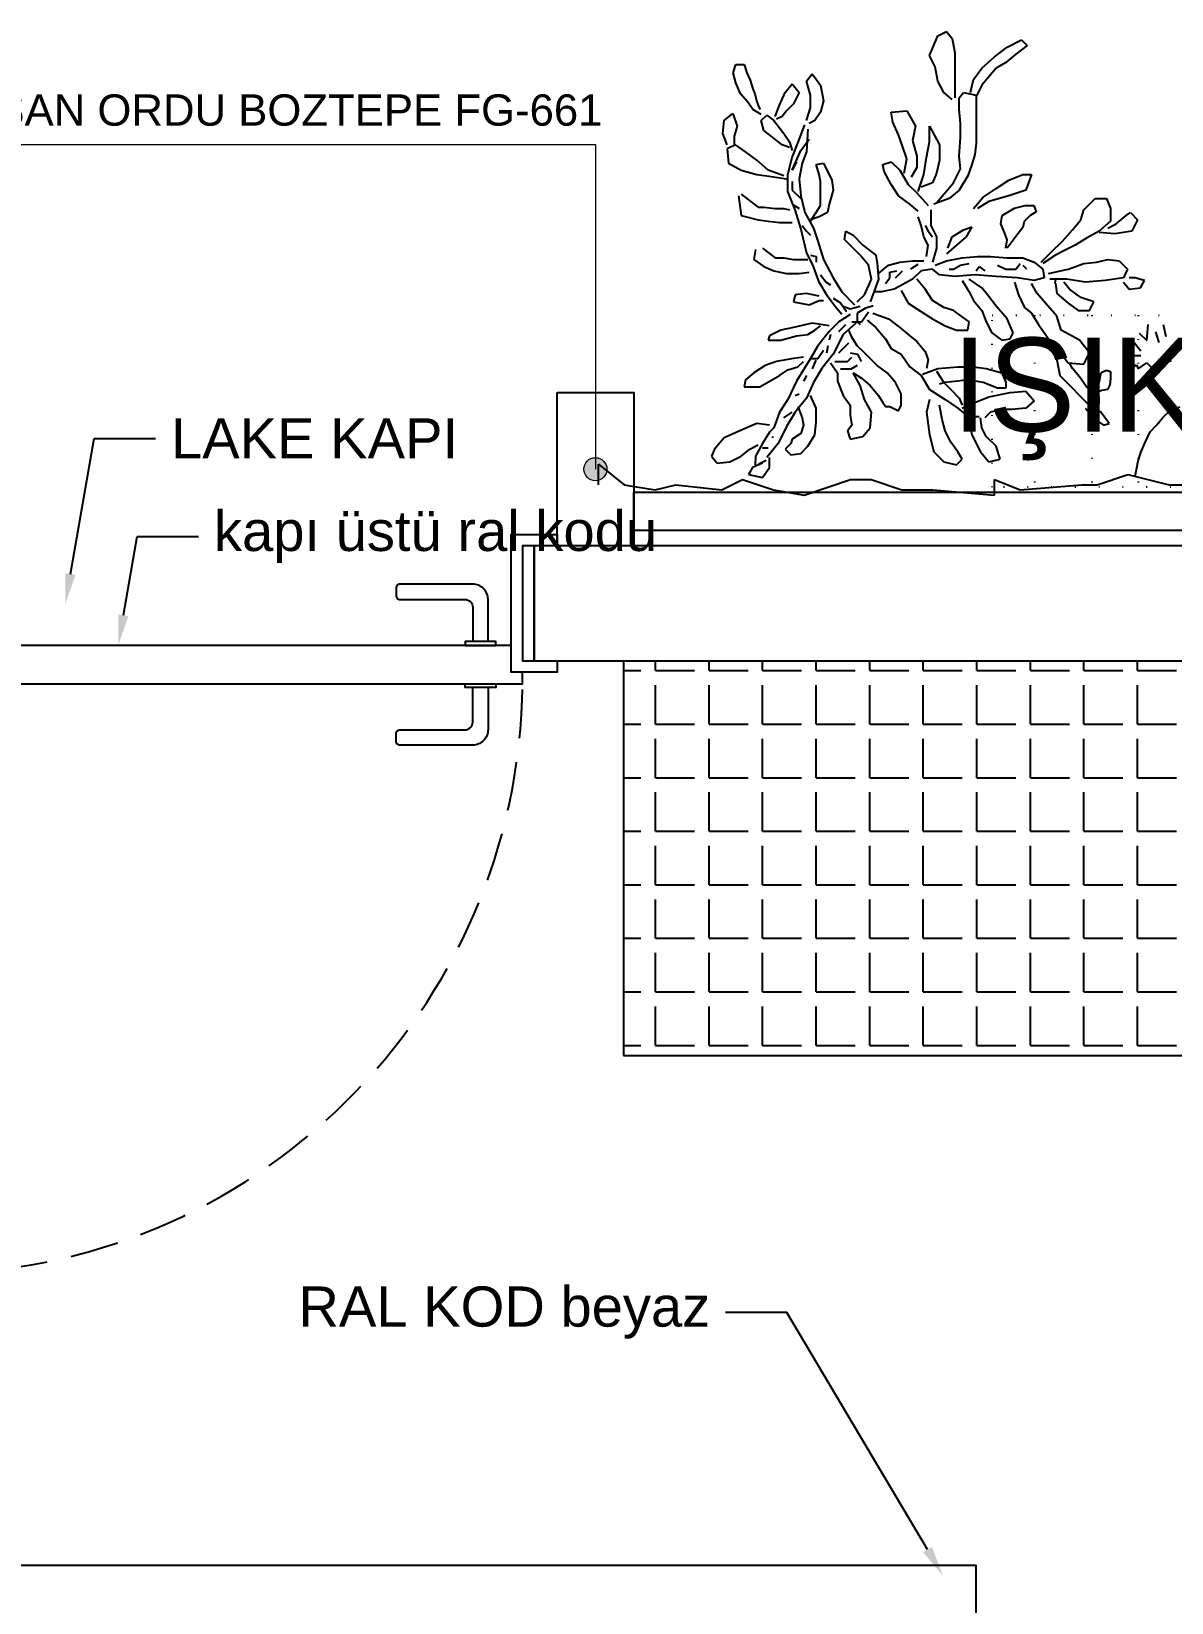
# Model space of a CAD drawing. Header units: millimetres. Extents: x 7687 to 15428, y -715 to 4028.
# Drawn here: x 9216.7 to 9365.4, y 403.4 to 608.4 of the extents above; entities that cross this region are included whole.
import ezdxf
from ezdxf import colors
from ezdxf.entities.mleader import LeaderData, LeaderLine
from ezdxf.math import Vec2, Vec3

# ---------------------------------------------------------------- set-up
doc = ezdxf.new("R2010")
doc.units = ezdxf.units.MM
for name, pattern in [('14.022_CEKIRDEKLER_SAFTLAR_+51.00$0$ACAD_ISO07W100', [3, 0, -3]), ('CONTINUA', [0]), ('ISU-A-FS-IFS-ARCH$0$DASHED2', [9.525, 6.35, -3.175])]:
    doc.linetypes.add(name, pattern=pattern)
for name, color, linetype in [('0-MOBIL', 3, 'CONTINUA'), ('_JLL.HATCH', 7, 'Continuous'), ('YAZI', 121, 'Continuous')]:
    doc.layers.add(name, color=color, linetype=linetype)
doc.layers.add('yazı', color=7, linetype='Continuous', lineweight=20)
doc.styles.add('ROMANC', font='arial.ttf')
doc.styles.get("Standard").update_dxf_attribs({"font": 'arial.ttf'})

# ---------------------------------------------------------------- blocks, each defined once
blk = doc.blocks.new('*U31')
at = {"linetype": 'ISU-A-FS-IFS-ARCH$0$DASHED2'}
blk.add_line((-0.75, 2.25), (-0.75, 80), dxfattribs=at)
for p, q in [((0, 2.25), (-1.5, 2.25)), ((-0.75, 3), (-0.75, 1.5)), ((-80, 0), (-80, -15)), ((0, 0), (0, -15))]:
    blk.add_line(p, q)
for points in [[(-74, 3.5), (-74, 9, -0.414214), (-72, 11), (-62.5, 11, -0.414214), (-62, 10.5), (-62, 9.5, -0.414214), (-62.5, 9), (-71, 9, 0.414214), (-72, 8), (-72, 3.5)], [(-74, -2.5), (-74, -8, 0.414214), (-72, -10), (-62.5, -10, 0.414214), (-62, -9.5), (-62, -8.5, 0.414214), (-62.5, -8), (-71, -8, -0.414214), (-72, -7), (-72, -2.5)]]:
    blk.add_lwpolyline(points, format="xyb")
for points in [[(-1.5, 3), (-78.5, 3), (-78.5, 1.5), (-77, 1.5), (-77, -2), (-3, -2), (-3, 1.5), (-1.5, 1.5)], [(-75, 3), (-75, 3.5), (-71, 3.5), (-71, 3)], [(-83, -15), (-78.5, -15), (-78.5, 0), (-83, 0), (-83, 1.5), (-77, 1.5), (-77, -16.5), (-83, -16.5)], [(3, -16.5), (-3, -16.5), (-3, 1.5), (3, 1.5), (3, 0), (-1.5, 0), (-1.5, -15), (3, -15)], [(-75, -2), (-75, -2.5), (-71, -2.5), (-71, -2)]]:
    blk.add_lwpolyline(points, close=True)
blk.add_circle((-0.75, 2.25), 0.6)
blk.add_arc((-0.75, 2.25), 77.75, 90, 179.4473, dxfattribs=at)
blk = doc.blocks.new('fdgfff')
at = {"color": 67, "true_color": 0x727430}
for p, q in [((50510.8731, 5720.984), (50510.8837, 5721.008)), ((50510.8837, 5721.008), (50510.8997, 5721.016)), ((50510.8997, 5721.016), (50510.9103, 5721.0026)), ((50510.9103, 5721.0026), (50510.9156, 5720.976)), ((50511.014, 5720.9867), (50511.0406, 5721)), ((50511.0406, 5721), (50511.0513, 5720.9893)), ((50510.8678, 5720.9707), (50510.8731, 5720.984)), ((50510.8784, 5720.9494), (50510.8678, 5720.9707)), ((50510.9156, 5720.976), (50510.9156, 5720.9574)), ((50510.9662, 5720.9468), (50510.9901, 5720.968)), ((50510.9901, 5720.968), (50511.014, 5720.9867)), ((50511.03, 5720.9734), (50511.0114, 5720.9574)), ((50511.0513, 5720.9893), (50511.03, 5720.9734)), ((50510.499, 5720.9379), (50510.5036, 5720.9539)), ((50510.5036, 5720.9196), (50510.499, 5720.9379)), ((50510.5036, 5720.9539), (50510.5196, 5720.9539)), ((50510.5196, 5720.9539), (50510.5242, 5720.9379)), ((50510.5242, 5720.9379), (50510.531, 5720.9242)), ((50510.8837, 5720.9228), (50510.8784, 5720.9494)), ((50510.9156, 5720.9574), (50510.9156, 5720.9361)), ((50510.9502, 5720.9255), (50510.9662, 5720.9468)), ((50510.9928, 5720.9468), (50510.9795, 5720.9308)), ((50511.0114, 5720.9574), (50510.9928, 5720.9468)), ((50510.5127, 5720.899), (50510.5036, 5720.9196)), ((50510.531, 5720.9242), (50510.5356, 5720.9081)), ((50510.5356, 5720.9081), (50510.5402, 5720.8967)), ((50510.5965, 5720.9015), (50510.6098, 5720.9175)), ((50510.6098, 5720.9175), (50510.6231, 5720.9015)), ((50510.6364, 5720.9228), (50510.647, 5720.9361)), ((50510.6443, 5720.8962), (50510.6364, 5720.9228)), ((50510.647, 5720.9361), (50510.663, 5720.9148)), ((50510.663, 5720.9148), (50510.6683, 5720.8855)), ((50510.8944, 5720.9015), (50510.8837, 5720.9228)), ((50510.9156, 5720.9361), (50510.9156, 5720.9122)), ((50510.9156, 5720.9122), (50510.9156, 5720.8909)), ((50510.9449, 5720.9015), (50510.9502, 5720.9255)), ((50510.9662, 5720.9148), (50510.9555, 5720.8935)), ((50510.9795, 5720.9308), (50510.9662, 5720.9148)), ((50510.5265, 5720.883), (50510.5127, 5720.899)), ((50510.5356, 5720.8692), (50510.5265, 5720.883)), ((50510.5402, 5720.8967), (50510.5425, 5720.8853)), ((50510.5425, 5720.8853), (50510.547, 5720.8738)), ((50510.5778, 5720.8563), (50510.5858, 5720.8776)), ((50510.5858, 5720.8776), (50510.5965, 5720.9015)), ((50510.6124, 5720.8802), (50510.5991, 5720.8669)), ((50510.6231, 5720.9015), (50510.6124, 5720.8802)), ((50510.6443, 5720.8722), (50510.6443, 5720.8962)), ((50510.6683, 5720.8855), (50510.663, 5720.8642)), ((50510.9103, 5720.8882), (50510.8944, 5720.9015)), ((50510.9236, 5720.8909), (50510.9316, 5720.9015)), ((50510.9236, 5720.8696), (50510.9236, 5720.8909)), ((50510.9316, 5720.9015), (50510.9555, 5720.8962)), ((50510.9555, 5720.8962), (50510.9555, 5720.8696)), ((50510.4794, 5720.8243), (50510.4821, 5720.8483)), ((50510.4821, 5720.8483), (50510.498, 5720.8616)), ((50510.498, 5720.8616), (50510.506, 5720.8376)), ((50510.5516, 5720.8601), (50510.5356, 5720.8692)), ((50510.547, 5720.8738), (50510.5493, 5720.8692)), ((50510.5512, 5720.8483), (50510.5619, 5720.8589)), ((50510.5566, 5720.8296), (50510.5512, 5720.8483)), ((50510.5619, 5720.8589), (50510.5752, 5720.8483)), ((50510.5752, 5720.8483), (50510.5938, 5720.8243)), ((50510.5911, 5720.8563), (50510.5805, 5720.8509)), ((50510.5991, 5720.8669), (50510.5911, 5720.8563)), ((50510.6364, 5720.8483), (50510.6443, 5720.8722)), ((50510.6523, 5720.8483), (50510.6417, 5720.843)), ((50510.663, 5720.8642), (50510.6523, 5720.8483)), ((50510.7959, 5720.8642), (50510.8252, 5720.8669)), ((50510.7986, 5720.8456), (50510.7959, 5720.8642)), ((50510.8252, 5720.8669), (50510.8412, 5720.8376)), ((50510.9263, 5720.843), (50510.9236, 5720.8696)), ((50510.9555, 5720.8696), (50510.9555, 5720.8403)), ((50510.4874, 5720.803), (50510.4794, 5720.8243)), ((50510.506, 5720.8376), (50510.5007, 5720.819)), ((50510.5007, 5720.819), (50510.5007, 5720.803)), ((50510.5699, 5720.819), (50510.5566, 5720.8296)), ((50510.5911, 5720.803), (50510.5699, 5720.819)), ((50510.5938, 5720.8243), (50510.6044, 5720.8084)), ((50510.6204, 5720.8057), (50510.6337, 5720.8403)), ((50510.639, 5720.8323), (50510.6364, 5720.7897)), ((50510.8092, 5720.8217), (50510.7986, 5720.8456)), ((50510.8172, 5720.8004), (50510.8092, 5720.8217)), ((50510.8412, 5720.8376), (50510.8358, 5720.811)), ((50510.8678, 5720.8376), (50510.8864, 5720.803)), ((50510.8678, 5720.8084), (50510.8678, 5720.8376)), ((50510.9263, 5720.8163), (50510.9263, 5720.843)), ((50510.9555, 5720.8403), (50510.9555, 5720.8057)), ((50510.5034, 5720.803), (50510.4874, 5720.795)), ((50510.4874, 5720.795), (50510.4901, 5720.7684)), ((50510.522, 5720.7897), (50510.5034, 5720.803)), ((50510.5433, 5720.7738), (50510.522, 5720.7897)), ((50510.6044, 5720.7977), (50510.5911, 5720.803)), ((50510.6044, 5720.8084), (50510.6098, 5720.7924)), ((50510.6098, 5720.7791), (50510.6204, 5720.8057)), ((50510.6098, 5720.7551), (50510.6257, 5720.7924)), ((50510.6257, 5720.7924), (50510.6417, 5720.8137)), ((50510.6364, 5720.7897), (50510.6284, 5720.7684)), ((50510.8252, 5720.7764), (50510.8172, 5720.8004)), ((50510.8358, 5720.811), (50510.8438, 5720.7817)), ((50510.8624, 5720.7791), (50510.8678, 5720.8084)), ((50510.8864, 5720.803), (50510.8864, 5720.7738)), ((50510.9236, 5720.7817), (50510.9263, 5720.8163)), ((50510.9555, 5720.8057), (50510.9529, 5720.7844)), ((50510.4901, 5720.7684), (50510.514, 5720.7551)), ((50510.5645, 5720.7551), (50510.5433, 5720.7738)), ((50510.6018, 5720.7471), (50510.6098, 5720.7791)), ((50510.6177, 5720.7711), (50510.6098, 5720.7551)), ((50510.6284, 5720.7684), (50510.6231, 5720.7392)), ((50510.655, 5720.7658), (50510.6683, 5720.7684)), ((50510.6603, 5720.7471), (50510.655, 5720.7658)), ((50510.6683, 5720.7684), (50510.6842, 5720.7365)), ((50510.78, 5720.7658), (50510.7959, 5720.7711)), ((50510.7826, 5720.7525), (50510.78, 5720.7658)), ((50510.7959, 5720.7711), (50510.8119, 5720.7551)), ((50510.8199, 5720.7498), (50510.8252, 5720.7764)), ((50510.8438, 5720.7604), (50510.8332, 5720.7418)), ((50510.8438, 5720.7817), (50510.8438, 5720.7604)), ((50510.8571, 5720.7471), (50510.8624, 5720.7791)), ((50510.8864, 5720.7738), (50510.8811, 5720.7498)), ((50510.9263, 5720.7578), (50510.9236, 5720.7817)), ((50510.9475, 5720.7658), (50510.9396, 5720.7445)), ((50510.9529, 5720.7844), (50510.9475, 5720.7658)), ((50510.514, 5720.7551), (50510.5433, 5720.7471)), ((50510.5433, 5720.7471), (50510.5619, 5720.7445)), ((50510.5619, 5720.7445), (50510.5991, 5720.7392)), ((50510.5938, 5720.7445), (50510.5645, 5720.7551)), ((50510.6018, 5720.7152), (50510.6018, 5720.7471)), ((50510.6098, 5720.7338), (50510.6098, 5720.7179)), ((50510.6231, 5720.7392), (50510.6257, 5720.7072)), ((50510.663, 5720.7338), (50510.6603, 5720.7471)), ((50510.663, 5720.7046), (50510.663, 5720.7338)), ((50510.6842, 5720.7365), (50510.6869, 5720.7179)), ((50510.7959, 5720.7285), (50510.7826, 5720.7525)), ((50510.8119, 5720.7551), (50510.8279, 5720.7285)), ((50510.8465, 5720.7152), (50510.8571, 5720.7471)), ((50510.8731, 5720.7312), (50510.8518, 5720.7232)), ((50510.8811, 5720.7498), (50510.8731, 5720.7312)), ((50510.8944, 5720.7099), (50510.913, 5720.7312)), ((50510.913, 5720.7312), (50510.9263, 5720.7578)), ((50510.9396, 5720.7445), (50510.9236, 5720.7179)), ((50510.9928, 5720.7205), (50511.0167, 5720.7365)), ((50511.0167, 5720.7365), (50511.0433, 5720.7471)), ((50511.0433, 5720.7471), (50511.0593, 5720.7471)), ((50511.0593, 5720.7471), (50511.0486, 5720.7179)), ((50510.5087, 5720.7072), (50510.514, 5720.67)), ((50510.514, 5720.7099), (50510.5273, 5720.6992)), ((50510.6151, 5720.6806), (50510.6018, 5720.7152)), ((50510.6098, 5720.7179), (50510.6257, 5720.7019)), ((50510.6257, 5720.7072), (50510.6337, 5720.6753)), ((50510.663, 5720.6886), (50510.663, 5720.7046)), ((50510.6869, 5720.7179), (50510.6789, 5720.6912)), ((50510.8092, 5720.7072), (50510.7959, 5720.7285)), ((50510.8305, 5720.6912), (50510.8092, 5720.7072)), ((50510.8279, 5720.7285), (50510.8438, 5720.7125)), ((50510.8438, 5720.7125), (50510.8651, 5720.6886)), ((50510.905, 5720.7019), (50510.8757, 5720.6912)), ((50510.8811, 5720.6939), (50510.8944, 5720.7099)), ((50510.9236, 5720.7179), (50510.905, 5720.7019)), ((50510.9502, 5720.6833), (50510.9688, 5720.7046)), ((50510.9688, 5720.7046), (50510.9928, 5720.7205)), ((50511.0167, 5720.7072), (50510.9795, 5720.6966)), ((50511.0486, 5720.7179), (50511.0167, 5720.7072)), ((50511.1577, 5720.6806), (50511.1789, 5720.7019)), ((50511.1789, 5720.7019), (50511.2002, 5720.7019)), ((50511.2002, 5720.7019), (50511.2082, 5720.6833)), ((50510.5273, 5720.6992), (50510.5459, 5720.6859)), ((50510.5459, 5720.6859), (50510.5566, 5720.6859)), ((50510.5566, 5720.6859), (50510.5778, 5720.6833)), ((50510.5778, 5720.6833), (50510.5938, 5720.6833)), ((50510.5938, 5720.6833), (50510.6044, 5720.6806)), ((50510.6098, 5720.6912), (50510.6231, 5720.6833)), ((50510.6257, 5720.646), (50510.6151, 5720.6806)), ((50510.6337, 5720.6753), (50510.6497, 5720.646)), ((50510.6443, 5720.6593), (50510.663, 5720.6886)), ((50510.6763, 5720.6753), (50510.6603, 5720.6673)), ((50510.6789, 5720.6912), (50510.6763, 5720.6753)), ((50510.8465, 5720.6779), (50510.8305, 5720.6912)), ((50510.8704, 5720.6806), (50510.8704, 5720.6513)), ((50510.9795, 5720.6966), (50510.9582, 5720.6833)), ((50511.0043, 5720.6702), (50511.0272, 5720.6839)), ((50511.0272, 5720.6839), (50511.0478, 5720.6885)), ((50511.0478, 5720.6885), (50511.0638, 5720.6885)), ((50511.0684, 5720.6771), (50511.0569, 5720.6702)), ((50511.0638, 5720.6885), (50511.0684, 5720.6771)), ((50511.1523, 5720.662), (50511.1577, 5720.6806)), ((50511.2082, 5720.6833), (50511.2082, 5720.6593)), ((50511.2375, 5720.67), (50511.2454, 5720.6753)), ((50511.2454, 5720.6753), (50511.2587, 5720.662)), ((50510.514, 5720.67), (50510.5459, 5720.662)), ((50510.5459, 5720.662), (50510.5645, 5720.6593)), ((50510.5645, 5720.6593), (50510.5858, 5720.6566)), ((50510.5858, 5720.6566), (50510.6098, 5720.6566)), ((50510.6364, 5720.6008), (50510.6257, 5720.646)), ((50510.6284, 5720.6513), (50510.6364, 5720.6407)), ((50510.6603, 5720.6673), (50510.6443, 5720.662)), ((50510.6497, 5720.646), (50510.6576, 5720.622)), ((50510.8518, 5720.6513), (50510.8465, 5720.6673)), ((50510.8571, 5720.63), (50510.8518, 5720.6513)), ((50510.8598, 5720.6513), (50510.8651, 5720.6407)), ((50510.8704, 5720.6513), (50510.8811, 5720.63)), ((50510.9103, 5720.63), (50510.9316, 5720.6433)), ((50510.9316, 5720.6433), (50510.9475, 5720.6487)), ((50510.9475, 5720.6487), (50510.9369, 5720.63)), ((50511.0021, 5720.6542), (50511.0043, 5720.6702)), ((50511.0089, 5720.6382), (50511.0021, 5720.6542)), ((50511.0432, 5720.6473), (50511.0341, 5720.6359)), ((50511.0455, 5720.6587), (50511.0432, 5720.6473)), ((50511.0569, 5720.6702), (50511.0455, 5720.6587)), ((50511.1178, 5720.622), (50511.1364, 5720.6433)), ((50511.1364, 5720.6433), (50511.1523, 5720.662)), ((50511.2082, 5720.6593), (50511.1869, 5720.6407)), ((50511.2029, 5720.646), (50511.2188, 5720.654)), ((50511.2188, 5720.654), (50511.2375, 5720.67)), ((50511.2587, 5720.662), (50511.2481, 5720.6407)), ((50510.6364, 5720.6407), (50510.6443, 5720.6327)), ((50510.6576, 5720.622), (50510.6683, 5720.5874)), ((50510.7082, 5720.6247), (50510.7108, 5720.6407)), ((50510.7188, 5720.6141), (50510.7082, 5720.6247)), ((50510.7108, 5720.6407), (50510.7241, 5720.6327)), ((50510.7374, 5720.5954), (50510.7188, 5720.6141)), ((50510.7241, 5720.6327), (50510.7427, 5720.6141)), ((50510.7427, 5720.6141), (50510.7667, 5720.5954)), ((50510.8651, 5720.6141), (50510.8571, 5720.63)), ((50510.8624, 5720.5928), (50510.8651, 5720.6141)), ((50510.8651, 5720.6407), (50510.8731, 5720.63)), ((50510.8811, 5720.63), (50510.8811, 5720.6087)), ((50510.9183, 5720.6141), (50510.8997, 5720.5981)), ((50510.9023, 5720.6087), (50510.9103, 5720.63)), ((50510.9369, 5720.63), (50510.9183, 5720.6141)), ((50511.0135, 5720.6244), (50511.0089, 5720.6382)), ((50511.0112, 5720.6084), (50511.0135, 5720.6244)), ((50511.0341, 5720.6359), (50511.0135, 5720.6084)), ((50511.0965, 5720.6008), (50511.1178, 5720.622)), ((50511.1417, 5720.6141), (50511.1204, 5720.6034)), ((50511.163, 5720.6274), (50511.1417, 5720.6141)), ((50511.1869, 5720.6407), (50511.163, 5720.6274)), ((50511.2162, 5720.6354), (50511.1869, 5720.638)), ((50511.2481, 5720.6407), (50511.2162, 5720.6354)), ((50510.5406, 5720.6061), (50510.5379, 5720.5874)), ((50510.5379, 5720.5874), (50510.5566, 5720.5741)), ((50510.5539, 5720.6087), (50510.5778, 5720.5901)), ((50510.5778, 5720.5901), (50510.5938, 5720.5901)), ((50510.5938, 5720.5901), (50510.6124, 5720.5874)), ((50510.6124, 5720.5874), (50510.639, 5720.5874)), ((50510.6497, 5720.5741), (50510.6364, 5720.6008)), ((50510.6443, 5720.5954), (50510.655, 5720.5928)), ((50510.655, 5720.5928), (50510.655, 5720.5821)), ((50510.6683, 5720.5874), (50510.6869, 5720.5528)), ((50510.7534, 5720.5768), (50510.7374, 5720.5954)), ((50510.7667, 5720.5954), (50510.7693, 5720.5795)), ((50510.7906, 5720.5768), (50510.8119, 5720.5821)), ((50510.8119, 5720.5821), (50510.8358, 5720.5848)), ((50510.8358, 5720.5848), (50510.8571, 5720.5848)), ((50510.8811, 5720.6087), (50510.8731, 5720.5821)), ((50510.8784, 5720.5768), (50510.8997, 5720.5848)), ((50510.8997, 5720.5848), (50510.9289, 5720.5901)), ((50510.9289, 5720.5901), (50510.9582, 5720.5928)), ((50510.9582, 5720.5928), (50510.9821, 5720.5928)), ((50510.9821, 5720.5928), (50511.014, 5720.5901)), ((50511.014, 5720.5901), (50511.0433, 5720.5901)), ((50511.0433, 5720.5901), (50511.0646, 5720.5821)), ((50511.0646, 5720.5821), (50511.0805, 5720.5688)), ((50511.0779, 5720.5821), (50511.0965, 5720.6008)), ((50511.1045, 5720.5954), (50511.0805, 5720.5795)), ((50511.1204, 5720.6034), (50511.1045, 5720.5954)), ((50511.1577, 5720.5795), (50511.1816, 5720.5821)), ((50511.1816, 5720.5821), (50511.2029, 5720.5874)), ((50511.2029, 5720.5874), (50511.2242, 5720.5848)), ((50511.2242, 5720.5848), (50511.2401, 5720.5688)), ((50510.5566, 5720.5741), (50510.5752, 5720.5662)), ((50510.5752, 5720.5662), (50510.5991, 5720.5608)), ((50510.5991, 5720.5608), (50510.6231, 5720.5608)), ((50510.6231, 5720.5608), (50510.6417, 5720.5635)), ((50510.6603, 5720.5449), (50510.6497, 5720.5741)), ((50510.663, 5720.5582), (50510.6736, 5720.5449)), ((50510.6869, 5720.5528), (50510.7029, 5720.5262)), ((50510.7587, 5720.5502), (50510.7534, 5720.5768)), ((50510.7693, 5720.5795), (50510.772, 5720.5502)), ((50510.772, 5720.5608), (50510.7906, 5720.5768)), ((50510.7853, 5720.5422), (50510.7933, 5720.5528)), ((50510.7933, 5720.5635), (50510.8066, 5720.5662)), ((50510.7933, 5720.5528), (50510.7933, 5720.5635)), ((50510.8039, 5720.5528), (50510.8119, 5720.5608)), ((50510.8119, 5720.5608), (50510.8172, 5720.5662)), ((50510.8329, 5720.5695), (50510.8466, 5720.5787)), ((50510.8518, 5720.5662), (50510.8358, 5720.5502)), ((50510.8731, 5720.5688), (50510.8518, 5720.5662)), ((50510.8864, 5720.5582), (50510.8731, 5720.5688)), ((50510.9156, 5720.5555), (50510.8864, 5720.5582)), ((50510.905, 5720.5688), (50510.913, 5720.5688)), ((50510.913, 5720.5688), (50510.9263, 5720.5768)), ((50510.9529, 5720.5582), (50510.9156, 5720.5555)), ((50510.9263, 5720.5768), (50510.9422, 5720.5795)), ((50510.9928, 5720.5555), (50510.9529, 5720.5582)), ((50510.9555, 5720.5662), (50510.9608, 5720.5741)), ((50510.9608, 5720.5741), (50510.9715, 5720.5662)), ((50511.0327, 5720.5528), (50510.9928, 5720.5555)), ((50510.9954, 5720.5768), (50511.0114, 5720.5688)), ((50511.0114, 5720.5688), (50511.03, 5720.5688)), ((50511.03, 5720.5688), (50511.038, 5720.5795)), ((50511.0646, 5720.5475), (50511.0327, 5720.5528)), ((50511.0432, 5720.5764), (50511.0501, 5720.5695)), ((50511.0832, 5720.5528), (50511.0646, 5720.5475)), ((50511.0805, 5720.5688), (50511.0832, 5720.5528)), ((50511.0912, 5720.5608), (50511.1284, 5720.5688)), ((50511.1284, 5720.5688), (50511.1577, 5720.5795)), ((50511.2321, 5720.5528), (50511.1976, 5720.5475)), ((50511.2401, 5720.5688), (50511.2321, 5720.5528)), ((50511.2534, 5720.5528), (50511.2428, 5720.5528)), ((50511.272, 5720.5475), (50511.2534, 5720.5528)), ((50510.6364, 5720.5236), (50510.6151, 5720.5209)), ((50510.6603, 5720.5183), (50510.6364, 5720.5236)), ((50510.6763, 5720.5183), (50510.6603, 5720.5449)), ((50510.6736, 5720.5449), (50510.6816, 5720.5395)), ((50510.7029, 5720.5262), (50510.7268, 5720.5023)), ((50510.7454, 5720.5209), (50510.7587, 5720.5502)), ((50510.772, 5720.5502), (50510.7614, 5720.5209)), ((50510.7773, 5720.5262), (50510.764, 5720.5262)), ((50510.8013, 5720.5316), (50510.7773, 5720.5262)), ((50510.8119, 5720.5369), (50510.8013, 5720.5316)), ((50510.8358, 5720.5502), (50510.8119, 5720.5369)), ((50510.8146, 5720.5289), (50510.8279, 5720.5049)), ((50510.8598, 5720.5316), (50510.8438, 5720.5502)), ((50510.8731, 5720.5103), (50510.8598, 5720.5316)), ((50510.9289, 5720.5475), (50510.9422, 5720.5262)), ((50510.9662, 5720.5342), (50510.9422, 5720.5502)), ((50510.9422, 5720.5262), (50510.9502, 5720.5103)), ((50510.9768, 5720.5209), (50510.9662, 5720.5342)), ((50511.0273, 5720.5449), (50511.0353, 5720.5209)), ((50511.0699, 5720.5236), (50511.0593, 5720.5422)), ((50511.0859, 5720.5049), (50511.0699, 5720.5236)), ((50511.1258, 5720.5502), (50511.0938, 5720.5502)), ((50511.1037, 5720.5427), (50511.1051, 5720.5515)), ((50511.1045, 5720.5422), (50511.1071, 5720.5236)), ((50511.1071, 5720.5236), (50511.1284, 5720.5049)), ((50511.1311, 5720.5316), (50511.1204, 5720.5449)), ((50511.1603, 5720.5449), (50511.1258, 5720.5502)), ((50511.1523, 5720.5156), (50511.1311, 5720.5316)), ((50511.1976, 5720.5475), (50511.1603, 5720.5449)), ((50511.2321, 5720.5449), (50511.2428, 5720.5316)), ((50511.2428, 5720.5316), (50511.2641, 5720.5342)), ((50511.2641, 5720.5342), (50511.272, 5720.5475)), ((50510.6151, 5720.5209), (50510.6124, 5720.5076)), ((50510.6124, 5720.5076), (50510.6417, 5720.5023)), ((50510.6417, 5720.5023), (50510.6603, 5720.5103)), ((50510.6603, 5720.5103), (50510.6683, 5720.5103)), ((50510.6896, 5720.4996), (50510.6763, 5720.5183)), ((50510.6865, 5720.5146), (50510.7002, 5720.5055)), ((50510.7029, 5720.4837), (50510.6896, 5720.4996)), ((50510.7002, 5720.5055), (50510.7117, 5720.4894)), ((50510.7055, 5720.4996), (50510.7188, 5720.4943)), ((50510.7188, 5720.4943), (50510.7374, 5720.4996)), ((50510.7321, 5720.5076), (50510.7454, 5720.5209)), ((50510.7323, 5720.4872), (50510.7483, 5720.4963)), ((50510.7483, 5720.4963), (50510.762, 5720.5009)), ((50510.7614, 5720.5209), (50510.756, 5720.5076)), ((50510.8279, 5720.5049), (50510.8438, 5720.4943)), ((50510.8438, 5720.4943), (50510.8731, 5720.4757)), ((50510.8944, 5720.497), (50510.8731, 5720.5103)), ((50510.913, 5720.4916), (50510.8944, 5720.497)), ((50510.9502, 5720.5103), (50510.9662, 5720.4916)), ((50510.9928, 5720.4996), (50510.9768, 5720.5209)), ((50511.014, 5720.4757), (50510.9928, 5720.4996)), ((50511.0353, 5720.5209), (50511.046, 5720.497)), ((50511.046, 5720.497), (50511.0593, 5720.4863)), ((50511.1071, 5720.481), (50511.0859, 5720.5049)), ((50511.1284, 5720.5049), (50511.147, 5720.4916)), ((50511.1763, 5720.5076), (50511.1523, 5720.5156)), ((50511.1683, 5720.4916), (50511.1763, 5720.5076)), ((50510.647, 5720.4677), (50510.6124, 5720.4597)), ((50510.6789, 5720.4624), (50510.647, 5720.4677)), ((50510.6975, 5720.4703), (50510.6789, 5720.4517)), ((50510.7188, 5720.4837), (50510.6975, 5720.4703)), ((50510.6975, 5720.4517), (50510.7108, 5720.465)), ((50510.7294, 5720.4677), (50510.7055, 5720.4464)), ((50510.7215, 5720.4703), (50510.7401, 5720.4703)), ((50510.7321, 5720.4863), (50510.7321, 5720.4703)), ((50510.7321, 5720.4703), (50510.7374, 5720.465)), ((50510.7401, 5720.4703), (50510.7534, 5720.489)), ((50510.7507, 5720.473), (50510.7667, 5720.4597)), ((50510.7614, 5720.4863), (50510.7906, 5720.4757)), ((50510.7906, 5720.4757), (50510.8119, 5720.4597)), ((50510.8731, 5720.4757), (50510.897, 5720.4624)), ((50510.9422, 5720.4703), (50510.913, 5720.4916)), ((50510.9396, 5720.4544), (50510.9422, 5720.4703)), ((50510.9662, 5720.4916), (50510.9741, 5720.4703)), ((50510.9741, 5720.4703), (50510.9848, 5720.4491)), ((50511.0247, 5720.4491), (50511.014, 5720.4757)), ((50511.0593, 5720.4863), (50511.0726, 5720.465)), ((50511.0726, 5720.465), (50511.0912, 5720.4384)), ((50511.1151, 5720.4544), (50511.1071, 5720.481)), ((50511.147, 5720.4916), (50511.1683, 5720.4916)), ((50511.2763, 5720.4351), (50511.2788, 5720.4648)), ((50511.3072, 5720.4648), (50511.3122, 5720.4425)), ((50510.5672, 5720.4437), (50510.5645, 5720.4357)), ((50510.5645, 5720.4357), (50510.5885, 5720.4357)), ((50510.5885, 5720.4544), (50510.5672, 5720.4437)), ((50510.6124, 5720.4597), (50510.5885, 5720.4544)), ((50510.5885, 5720.4357), (50510.6177, 5720.4437)), ((50510.6177, 5720.4437), (50510.639, 5720.4464)), ((50510.639, 5720.4464), (50510.6523, 5720.4544)), ((50510.6523, 5720.4544), (50510.663, 5720.4624)), ((50510.6789, 5720.4517), (50510.6576, 5720.4251)), ((50510.6816, 5720.4464), (50510.6789, 5720.4357)), ((50510.7055, 5720.4464), (50510.6869, 5720.4091)), ((50510.7215, 5720.4411), (50510.7161, 5720.4544)), ((50510.7321, 5720.4251), (50510.7215, 5720.4411)), ((50510.7667, 5720.4597), (50510.7853, 5720.4384)), ((50510.7853, 5720.4384), (50510.7959, 5720.4198)), ((50510.8119, 5720.4597), (50510.8305, 5720.4437)), ((50510.8305, 5720.4437), (50510.8438, 5720.4331)), ((50510.897, 5720.4624), (50510.9183, 5720.4544)), ((50510.9183, 5720.4544), (50510.9396, 5720.4544)), ((50510.9848, 5720.4491), (50511.0034, 5720.4357)), ((50511.0034, 5720.4357), (50511.0194, 5720.4384)), ((50511.0194, 5720.4384), (50511.0247, 5720.4491)), ((50511.0912, 5720.4384), (50511.0965, 5720.4304)), ((50511.1497, 5720.4357), (50511.1151, 5720.4544)), ((50511.1683, 5720.4118), (50511.1497, 5720.4357)), ((50511.2615, 5720.4487), (50511.2763, 5720.4351)), ((50511.2924, 5720.4512), (50511.2986, 5720.4314)), ((50510.6576, 5720.4251), (50510.6443, 5720.4011)), ((50510.6576, 5720.4011), (50510.6683, 5720.4171)), ((50510.6869, 5720.4091), (50510.6656, 5720.3825)), ((50510.6751, 5720.4116), (50510.6774, 5720.4254)), ((50510.6975, 5720.4118), (50510.7082, 5720.4224)), ((50510.7082, 5720.4224), (50510.7161, 5720.4304)), ((50510.7185, 5720.4116), (50510.7323, 5720.4094)), ((50510.7454, 5720.4118), (50510.7321, 5720.4251)), ((50510.7323, 5720.4094), (50510.7391, 5720.3956)), ((50510.7693, 5720.3878), (50510.7454, 5720.4118)), ((50510.7959, 5720.4198), (50510.8146, 5720.4091)), ((50510.8146, 5720.4091), (50510.8305, 5720.3852)), ((50510.8438, 5720.4331), (50510.8598, 5720.4145)), ((50510.8598, 5720.4145), (50510.8651, 5720.3985)), ((50511.0965, 5720.4304), (50511.1204, 5720.4038)), ((50511.1081, 5720.4), (50511.1125, 5720.4059)), ((50511.1577, 5720.3905), (50511.1683, 5720.4118)), ((50511.2429, 5720.4066), (50511.2652, 5720.4066)), ((50511.2503, 5720.4338), (50511.2652, 5720.4153)), ((50510.5592, 5720.3878), (50510.5379, 5720.3745)), ((50510.5805, 5720.3958), (50510.5592, 5720.3878)), ((50510.6124, 5720.4011), (50510.5805, 5720.3958)), ((50510.5858, 5720.3692), (50510.6018, 5720.3799)), ((50510.6018, 5720.3799), (50510.6204, 5720.3852)), ((50510.631, 5720.4038), (50510.6124, 5720.4011)), ((50510.631, 5720.3799), (50510.6177, 5720.3586)), ((50510.6204, 5720.3852), (50510.631, 5720.3958)), ((50510.6443, 5720.4011), (50510.631, 5720.3799)), ((50510.6443, 5720.4011), (50510.6576, 5720.4011)), ((50510.6477, 5720.3819), (50510.6545, 5720.3979)), ((50510.6656, 5720.3825), (50510.6497, 5720.3559)), ((50510.6816, 5720.3932), (50510.6949, 5720.3745)), ((50510.6896, 5720.3958), (50510.7135, 5720.3958)), ((50510.7002, 5720.3819), (50510.7208, 5720.3819)), ((50510.7135, 5720.3958), (50510.7215, 5720.4038)), ((50510.7208, 5720.3819), (50510.7323, 5720.3888)), ((50510.788, 5720.3745), (50510.7693, 5720.3878)), ((50510.8305, 5720.3852), (50510.8518, 5720.3692)), ((50510.8545, 5720.3719), (50510.8837, 5720.3825)), ((50510.8651, 5720.3985), (50510.8624, 5720.3825)), ((50510.8811, 5720.3772), (50510.8944, 5720.3559)), ((50510.8837, 5720.3825), (50510.921, 5720.3852)), ((50510.921, 5720.3852), (50510.9502, 5720.3852)), ((50510.9502, 5720.3852), (50510.9741, 5720.3825)), ((50510.9741, 5720.3825), (50511.0034, 5720.3745)), ((50511.1071, 5720.3985), (50511.1081, 5720.4)), ((50511.1071, 5720.3985), (50511.1125, 5720.3692)), ((50511.1204, 5720.4038), (50511.1284, 5720.3932)), ((50511.1284, 5720.3932), (50511.1577, 5720.3905)), ((50511.1364, 5720.3825), (50511.1311, 5720.3932)), ((50511.1497, 5720.3665), (50511.1364, 5720.3825)), ((50511.1904, 5720.375), (50511.2007, 5720.3794)), ((50511.2007, 5720.3794), (50511.208, 5720.3765)), ((50511.208, 5720.3765), (50511.208, 5720.3633)), ((50511.2429, 5720.3806), (50511.2565, 5720.3893)), ((50511.2441, 5720.388), (50511.2429, 5720.3806)), ((50511.2565, 5720.3893), (50511.2602, 5720.3819)), ((50511.2602, 5720.3819), (50511.2763, 5720.393)), ((50511.2763, 5720.393), (50511.285, 5720.3843)), ((50511.285, 5720.3843), (50511.3047, 5720.3992)), ((50511.3109, 5720.4029), (50511.3221, 5720.3955)), ((50510.522, 5720.3612), (50510.5193, 5720.3479)), ((50510.5193, 5720.3479), (50510.5486, 5720.3479)), ((50510.5379, 5720.3745), (50510.522, 5720.3612)), ((50510.5486, 5720.3479), (50510.5858, 5720.3692)), ((50510.6177, 5720.3586), (50510.6018, 5720.324)), ((50510.6364, 5720.3692), (50510.631, 5720.3586)), ((50510.6497, 5720.3559), (50510.6364, 5720.3266)), ((50510.6949, 5720.3745), (50510.6949, 5720.3586)), ((50510.6949, 5720.3586), (50510.7055, 5720.3319)), ((50510.7241, 5720.3745), (50510.7401, 5720.3639)), ((50510.7374, 5720.3506), (50510.7241, 5720.3745)), ((50510.7454, 5720.324), (50510.7374, 5720.3506)), ((50510.7401, 5720.3639), (50510.756, 5720.3506)), ((50510.756, 5720.3506), (50510.772, 5720.3319)), ((50510.8039, 5720.3559), (50510.788, 5720.3745)), ((50510.8146, 5720.3346), (50510.8039, 5720.3559)), ((50510.8518, 5720.3692), (50510.8678, 5720.3426)), ((50510.897, 5720.3559), (50510.8864, 5720.3532)), ((50510.8944, 5720.3559), (50510.9077, 5720.3426)), ((50510.921, 5720.3586), (50510.897, 5720.3559)), ((50510.9396, 5720.3612), (50510.921, 5720.3586)), ((50510.9688, 5720.3559), (50510.9396, 5720.3612)), ((50510.9954, 5720.3453), (50510.9688, 5720.3559)), ((50511.0034, 5720.3745), (50511.0114, 5720.3559)), ((50511.0114, 5720.3559), (50511.0114, 5720.3453)), ((50511.1125, 5720.3692), (50511.1337, 5720.3479)), ((50511.1337, 5720.3479), (50511.1497, 5720.3319)), ((50511.163, 5720.3479), (50511.1497, 5720.3665)), ((50511.1869, 5720.3293), (50511.163, 5720.3479)), ((50511.1757, 5720.3412), (50511.1845, 5720.3485)), ((50511.1845, 5720.3485), (50511.1875, 5720.3588)), ((50511.1875, 5720.3588), (50511.1889, 5720.3691)), ((50511.1889, 5720.3691), (50511.1904, 5720.375)), ((50511.2066, 5720.3515), (50511.2022, 5720.3427)), ((50511.208, 5720.3633), (50511.2066, 5720.3515)), ((50510.6018, 5720.324), (50510.5858, 5720.3)), ((50510.6151, 5720.3319), (50510.6231, 5720.3346)), ((50510.6364, 5720.3266), (50510.6151, 5720.3)), ((50510.655, 5720.308), (50510.6443, 5720.3319)), ((50510.7055, 5720.3319), (50510.7188, 5720.3133)), ((50510.7587, 5720.3), (50510.7454, 5720.324)), ((50510.772, 5720.3319), (50510.78, 5720.3186)), ((50510.78, 5720.3186), (50510.7853, 5720.3107)), ((50510.8146, 5720.3133), (50510.8146, 5720.3346)), ((50510.8678, 5720.324), (50510.8624, 5720.3)), ((50510.8678, 5720.3426), (50510.897, 5720.324)), ((50510.897, 5720.324), (50510.921, 5720.308)), ((50510.9077, 5720.3426), (50510.9236, 5720.3266)), ((50510.9236, 5720.3266), (50510.9289, 5720.3133)), ((50510.9289, 5720.308), (50510.9529, 5720.3186)), ((50510.9529, 5720.3186), (50510.9795, 5720.3293)), ((50510.9795, 5720.3293), (50511.0194, 5720.3373)), ((50511.0114, 5720.3453), (50510.9954, 5720.3453)), ((50511.0194, 5720.3373), (50511.0486, 5720.3399)), ((50511.0486, 5720.3399), (50511.0646, 5720.3213)), ((50511.0646, 5720.3213), (50511.0486, 5720.308)), ((50511.1497, 5720.3319), (50511.1656, 5720.316)), ((50511.1919, 5720.3412), (50511.1845, 5720.3382)), ((50511.1869, 5720.316), (50511.1869, 5720.3293)), ((50511.2022, 5720.3427), (50511.1919, 5720.3412)), ((50510.5858, 5720.3), (50510.5752, 5720.2707)), ((50510.5938, 5720.2894), (50510.6098, 5720.3)), ((50510.6151, 5720.3), (50510.5991, 5720.2734)), ((50510.6204, 5720.3107), (50510.6284, 5720.2894)), ((50510.6284, 5720.2894), (50510.631, 5720.2761)), ((50510.655, 5720.2814), (50510.655, 5720.308)), ((50510.7188, 5720.3133), (50510.7188, 5720.2947)), ((50510.7188, 5720.2947), (50510.7215, 5720.2761)), ((50510.756, 5720.2707), (50510.7587, 5720.3)), ((50510.7853, 5720.3107), (50510.7933, 5720.3107)), ((50510.7933, 5720.3107), (50510.8092, 5720.3027)), ((50510.8092, 5720.3027), (50510.8146, 5720.3133)), ((50510.8624, 5720.3), (50510.8678, 5720.2574)), ((50510.8917, 5720.2867), (50510.8864, 5720.3133)), ((50510.897, 5720.2654), (50510.8917, 5720.2867)), ((50510.921, 5720.308), (50510.9396, 5720.292)), ((50510.9396, 5720.292), (50510.9608, 5720.292)), ((50510.9422, 5720.2867), (50510.9475, 5720.2574)), ((50510.9662, 5720.2707), (50510.9635, 5720.2894)), ((50510.9821, 5720.3), (50510.9715, 5720.2894)), ((50511.0034, 5720.3053), (50510.9821, 5720.3)), ((50511.022, 5720.3053), (50511.0034, 5720.3053)), ((50511.0486, 5720.308), (50511.022, 5720.3053)), ((50511.1603, 5720.308), (50511.1789, 5720.2867)), ((50511.1656, 5720.316), (50511.1869, 5720.316)), ((50511.1896, 5720.3), (50511.1736, 5720.308)), ((50511.1789, 5720.2867), (50511.1949, 5720.2761)), ((50511.2055, 5720.2787), (50511.1896, 5720.3)), ((50511.2948, 5720.2767), (50511.306, 5720.2903)), ((50511.306, 5720.2903), (50511.3208, 5720.3039)), ((50511.3208, 5720.3039), (50511.3381, 5720.3101)), ((50510.5113, 5720.2654), (50510.4821, 5720.2521)), ((50510.5433, 5720.2787), (50510.5113, 5720.2654)), ((50510.5672, 5720.2761), (50510.5433, 5720.2787)), ((50510.5672, 5720.2627), (50510.5539, 5720.2415)), ((50510.5752, 5720.2707), (50510.5672, 5720.2627)), ((50510.5991, 5720.2734), (50510.5832, 5720.2415)), ((50510.6257, 5720.2601), (50510.6098, 5720.2494)), ((50510.631, 5720.2761), (50510.6257, 5720.2601)), ((50510.639, 5720.2361), (50510.6523, 5720.2574)), ((50510.6523, 5720.2574), (50510.655, 5720.2814)), ((50510.7215, 5720.2761), (50510.7135, 5720.2654)), ((50510.7135, 5720.2654), (50510.7188, 5720.2494)), ((50510.7427, 5720.2548), (50510.756, 5720.2707)), ((50510.8678, 5720.2574), (50510.8757, 5720.2255)), ((50510.9077, 5720.2441), (50510.897, 5720.2654)), ((50510.9475, 5720.2574), (50510.9635, 5720.2255)), ((50510.9741, 5720.2548), (50510.9662, 5720.2707)), ((50511.1949, 5720.2761), (50511.2055, 5720.2787)), ((50511.2726, 5720.242), (50511.2825, 5720.2631)), ((50511.2825, 5720.2631), (50511.2948, 5720.2767)), ((50510.4635, 5720.2308), (50510.4582, 5720.2175)), ((50510.4821, 5720.2521), (50510.4635, 5720.2308)), ((50510.514, 5720.2175), (50510.53, 5720.2308)), ((50510.53, 5720.2308), (50510.5459, 5720.2388)), ((50510.5539, 5720.2415), (50510.5406, 5720.2175)), ((50510.5539, 5720.2335), (50510.5645, 5720.2335)), ((50510.5832, 5720.2415), (50510.5619, 5720.2148)), ((50510.5725, 5720.2548), (50510.5725, 5720.2521)), ((50510.6071, 5720.2415), (50510.5965, 5720.2308)), ((50510.5965, 5720.2308), (50510.6071, 5720.2202)), ((50510.6098, 5720.2494), (50510.6071, 5720.2415)), ((50510.6257, 5720.2228), (50510.639, 5720.2361)), ((50510.7188, 5720.2494), (50510.7427, 5720.2548)), ((50510.921, 5720.2255), (50510.9077, 5720.2441)), ((50510.9928, 5720.2361), (50510.9741, 5720.2548)), ((50511.0007, 5720.2122), (50510.9928, 5720.2361)), ((50511.2652, 5720.2247), (50511.2726, 5720.242)), ((50510.2459, 5720.2025), (50510.2942, 5720.1638)), ((50510.2459, 5720.1638), (50510.2459, 5720.2025)), ((50510.4582, 5720.2175), (50510.4688, 5720.2042)), ((50510.4688, 5720.2042), (50510.4927, 5720.2069)), ((50510.4927, 5720.2069), (50510.514, 5720.2175)), ((50510.5539, 5720.2042), (50510.5353, 5720.1962)), ((50510.5406, 5720.2175), (50510.5402, 5720.2012)), ((50510.547, 5720.2034), (50510.5608, 5720.2103)), ((50510.5672, 5720.1962), (50510.5672, 5720.2148)), ((50510.6071, 5720.2202), (50510.6257, 5720.2228)), ((50510.8757, 5720.2255), (50510.8944, 5720.2069)), ((50510.8944, 5720.2069), (50510.9183, 5720.2015)), ((50510.9183, 5720.2015), (50510.9289, 5720.2122)), ((50510.9289, 5720.2122), (50510.921, 5720.2255)), ((50510.9635, 5720.2255), (50510.9795, 5720.2069)), ((50510.9795, 5720.2069), (50511.0007, 5720.2122)), ((50511.2565, 5720.1925), (50511.2602, 5720.2086)), ((50511.2601, 5720.2122), (50511.2601, 5720.2122)), ((50511.2602, 5720.2086), (50511.2652, 5720.2247)), ((50510.4777, 5720.1542), (50510.5164, 5720.1735)), ((50510.5164, 5720.1735), (50510.5743, 5720.1542)), ((50510.5353, 5720.1962), (50510.5273, 5720.1829)), ((50510.5273, 5720.1829), (50510.5539, 5720.1776)), ((50510.5539, 5720.1776), (50510.5672, 5720.1962)), ((50510.6323, 5720.1445), (50510.7192, 5720.1735)), ((50510.7192, 5720.1735), (50510.7579, 5720.1735)), ((50510.7579, 5720.1735), (50510.8158, 5720.1542)), ((50510.9897, 5720.1735), (50511.038, 5720.1542)), ((50510.9897, 5720.1445), (50510.9897, 5720.1735)), ((50511.1829, 5720.1638), (50511.2408, 5720.1832)), ((50511.2408, 5720.1832), (50511.3181, 5720.1638)), ((50511.254, 5720.1802), (50511.2565, 5720.1925)), ((50510.2942, 5720.1638), (50510.3522, 5720.1542)), ((50510.3522, 5720.1542), (50510.3908, 5720.1638)), ((50510.3908, 5720.1638), (50510.4777, 5720.1542)), ((50510.5743, 5720.1542), (50510.6323, 5720.1445)), ((50510.8158, 5720.1542), (50510.8738, 5720.1542)), ((50510.8738, 5720.1542), (50510.9897, 5720.1445)), ((50511.038, 5720.1542), (50511.1539, 5720.1638)), ((50511.1539, 5720.1638), (50511.1829, 5720.1638)), ((50511.3181, 5720.1638), (50511.3567, 5720.1638))]:
    blk.add_line(p, q, dxfattribs=at)
blk = doc.blocks.new('OTELİSİMLİAYD 1')
at = {"layer": '0-MOBIL', "color": 215, "linetype": '14.022_CEKIRDEKLER_SAFTLAR_+51.00$0$ACAD_ISO07W100', "true_color": 0xa953a0}
for p, q in [((55323.07, 3253.08), (55323.07, 3230.64)), ((55330.54, 3253.08), (55330.54, 3230.64)), ((55336.57, 3253.08), (55336.57, 3230.64)), ((55343.5, 3253.08), (55343.5, 3230.64)), ((55349.69, 3253.08), (55349.69, 3230.64)), ((55360.05, 3253.08), (55360.05, 3230.64)), ((55365.23, 3253.08), (55365.23, 3230.64)), ((55372.79, 3253.08), (55372.79, 3230.64)), ((55373.51, 3253.08), (55373.51, 3230.64)), ((55380.31, 3253.08), (55380.31, 3230.64)), ((55386.51, 3253.08), (55386.51, 3230.64)), ((55392.03, 3253.08), (55392.03, 3230.64)), ((55404.67, 3253.08), (55404.67, 3230.64)), ((55405.15, 3253.08), (55405.15, 3230.64)), ((55406.77, 3253.08), (55406.77, 3230.64)), ((55415.22, 3253.08), (55415.22, 3230.64)), ((55418.27, 3253.08), (55418.27, 3230.64)), ((55425.79, 3253.08), (55425.79, 3230.64)), ((55426.52, 3253.08), (55426.52, 3230.64)), ((55433.34, 3253.08), (55433.34, 3230.64)), ((55439.52, 3253.08), (55439.52, 3230.64)), ((55445.06, 3253.08), (55445.06, 3230.64)), ((55452.82, 3253.08), (55452.82, 3230.64)), ((55466.42, 3253.08), (55466.42, 3230.64)), ((55469.06, 3253.08), (55469.06, 3230.64)), ((55482.6, 3253.08), (55482.6, 3230.64)), ((55487.48, 3253.08), (55487.48, 3230.64)), ((55494.94, 3253.08), (55494.94, 3230.64)), ((55500.33, 3253.08), (55500.33, 3230.64))]:
    blk.add_line(p, q, dxfattribs=at)
blk.add_lwpolyline([(55317.53, 3253.08), (55517.53, 3253.08), (55517.53, 3230.64), (55317.53, 3230.64), (55317.53, 3253.08)], dxfattribs=at)

msp = doc.modelspace()

# ---------------------------------------------------------------- hatches: boundary and pattern name
h = msp.add_hatch()
h.set_pattern_fill('ANGLE', color=256, angle=360)
h.set_pattern_definition([(360, (-34218.418, -9086.388), (5e-15, 6.985), [5.08, -1.905]), (90, (-34218.418, -9086.388), (-6.985, 6e-15), [5.08, -1.905])])
edge = h.paths.add_edge_path()
edge.add_line((9293.96, 474.75), (9389.96, 474.75))
edge.add_line((9389.96, 474.75), (9389.96, 526.25))
edge.add_line((9281.73, 526.25), (9516.47, 526.25))
edge.add_line((9293.96, 526.25), (9293.96, 474.75))
at = {"layer": 'yazı'}
h = msp.add_hatch(color=256, dxfattribs=at)
h.dxf.hatch_style = 1
h.paths.add_polyline_path([(9291.8, 551.25), (9288.8, 551.25, 1)])
h.paths.add_polyline_path([(9290.3, 552.75), (9290.3, 551.25), (9291.8, 551.25, 0.414214)])
h.paths.add_polyline_path([(9290.3, 552.75, 0.414214), (9288.8, 551.25), (9290.3, 551.25)])

# ---------------------------------------------------------------- linework, layer by layer
msp.add_line((9293.96, 474.75), (9389.96, 474.75))
at = {"color": 242, "true_color": 0xcd2027}
msp.add_lwpolyline([(9616.96, 265.84), (9616.96, 541.25), (9282.3, 541.25), (9282.3, 526.25), (9601.96, 526.25), (9601.96, 290.5), (9339.96, 290.5), (9339.96, 408.25), (9197.96, 408.25), (9197.96, 531.25), (9201.55, 531.25), (9201.55, 541.25), (9197.96, 541.25), (9197.96, 587.25), (9143.96, 587.25), (9143.96, 541.25), (9170.96, 541.25), (9170.96, 351.25), (9000.96, 351.25), (9000.96, 541.25), (8980.96, 541.25), (8980.96, 371.25), (8570.96, 371.25)], dxfattribs=at)
at = {"layer": '0-MOBIL'}
for points in [[(9285.3, 561.25), (9295.3, 561.25), (9295.3, 541.25), (9285.3, 541.25)], [(9295.3, 543.25), (9295.3, 548.25), (9605.3, 548.25), (9605.3, 543.25)]]:
    msp.add_lwpolyline(points, close=True, dxfattribs=at)
at = {"layer": '_JLL.HATCH'}
msp.add_line((9293.96, 526.25), (9293.96, 474.75), dxfattribs=at)
at = {"layer": 'yazı'}
msp.add_lwpolyline([(9188.39, 593.62), (9290.3, 593.62), (9290.3, 551.25)], dxfattribs=at)
msp.add_circle((9290.3, 551.25), 1.5, dxfattribs=at)

# ---------------------------------------------------------------- block references
at = {"rotation": 179.9999999999999}
msp.add_blockref('*U31', (9202.3, 526.25), dxfattribs=at)
at = {"layer": '0-MOBIL', "xscale": 69.39044774403156, "yscale": 69.39044774403156, "zscale": 69.39044774403156}
msp.add_blockref('fdgfff', (-3495637.86, -396375.51), dxfattribs=at)
at = {"layer": 'YAZI'}
msp.add_blockref('OTELİSİMLİAYD 1', (-45975.49, -2681.75), dxfattribs=at)

# ---------------------------------------------------------------- texts
at = {"layer": '0-MOBIL', "color": 215, "linetype": '14.022_CEKIRDEKLER_SAFTLAR_+51.00$0$ACAD_ISO07W100', "true_color": 0xa953a0, "insert": (9562.86, 568.39), "char_height": 12.24, "attachment_point": 3, "style": 'ROMANC'}
msp.add_mtext_dynamic_manual_height_columns('IŞIKLI HARF KESİM TABELA', width=252.8052, gutter_width=425, heights=[0], dxfattribs=at)
at = {"layer": 'yazı', "insert": (9291.22, 600.14), "char_height": 4.08, "attachment_point": 3, "style": 'ROMANC'}
msp.add_mtext_dynamic_manual_height_columns('MDF LAM (20X10) ÇAMSAN ORDU BOZTEPE FG-661 ', width=252.8052, gutter_width=425, heights=[0], dxfattribs=at)

# ---------------------------------------------------------------- leaders
at = {"color": 252, "ltscale": 100, "true_color": 0x939598}
ml = msp.add_multileader_mtext('Standard', dxfattribs=at)
ml.set_content('LAKE KAPI', color=(147, 149, 152))
ml.set_leader_properties()
ml.build(insert=Vec2(0, 0))
ctx = ml.context
ctx.base_point, ctx.char_height, ctx.plane_origin = Vec3(9232.95, 555.27), 5.242, Vec3(9221.15, 533.63)
notes = []
notes.append((ctx, [(0, (1, 1, 0), (9224.95, 555.27), (1, 0), 8, [(0, [(9221.15, 533.63)], 0, [])])]))
ctx.mtext.insert, ctx.mtext.rotation, ctx.mtext.flow_direction = Vec3(9234.95, 557.89), 6.283185, 5
ml = msp.add_multileader_mtext('Standard', dxfattribs=at)
ml.set_content('kapı üstü ral kodu', color=(147, 149, 152))
ml.set_leader_properties()
ml.build(insert=Vec2(0, 0))
ctx = ml.context
ctx.base_point, ctx.char_height, ctx.plane_origin = Vec3(9238.55, 542.47), 5.2416, Vec3(9226.76, 520.83)
notes.append((ctx, [(0, (1, 1, 0), (9230.55, 542.47), (1, 0), 8, [(0, [(9228.06, 528.25)], 0, [])])]))
ctx.mtext.insert, ctx.mtext.rotation, ctx.mtext.flow_direction = Vec3(9240.55, 545.82), 6.283185, 5
ml = msp.add_multileader_mtext('Standard', dxfattribs=at)
ml.set_content('RAL KOD beyaz', color=(147, 149, 152))
ml.set_leader_properties()
ml.build(insert=Vec2(0, 0))
ctx = ml.context
ctx.base_point, ctx.char_height, ctx.plane_origin = Vec3(9250.29, 441.25), 5.2416, Vec3(9345.43, 405.4)
ctx.text_align_type = 2
notes.append((ctx, [(1, (1, 1, 0), (9315.28, 441.25), (-1, 0), 8, [(0, [(9335.65, 406.87)], 0, [])])]))
ctx.mtext.insert, ctx.mtext.rotation, ctx.mtext.defined_height, ctx.mtext.alignment, ctx.mtext.flow_direction = Vec3(9305.28, 444.64), 6.283185, 15.75, 3, 5
for ctx, leaders in notes:
    for number, flags, end, landing, length, lines in leaders:
        leader = LeaderData()
        leader.index, (leader.has_last_leader_line, leader.has_dogleg_vector, leader.attachment_direction) = number, flags
        leader.last_leader_point, leader.dogleg_vector, leader.dogleg_length = Vec3(end), Vec3(landing), length
        for number, points, colour, breaks in lines:
            line = LeaderLine()
            line.index, line.vertices, line.color, line.breaks = number, Vec3.list(points), colors.encode_raw_color(colour), breaks
            leader.lines.append(line)
        ctx.leaders.append(leader)

doc.saveas('drawing.dxf')
